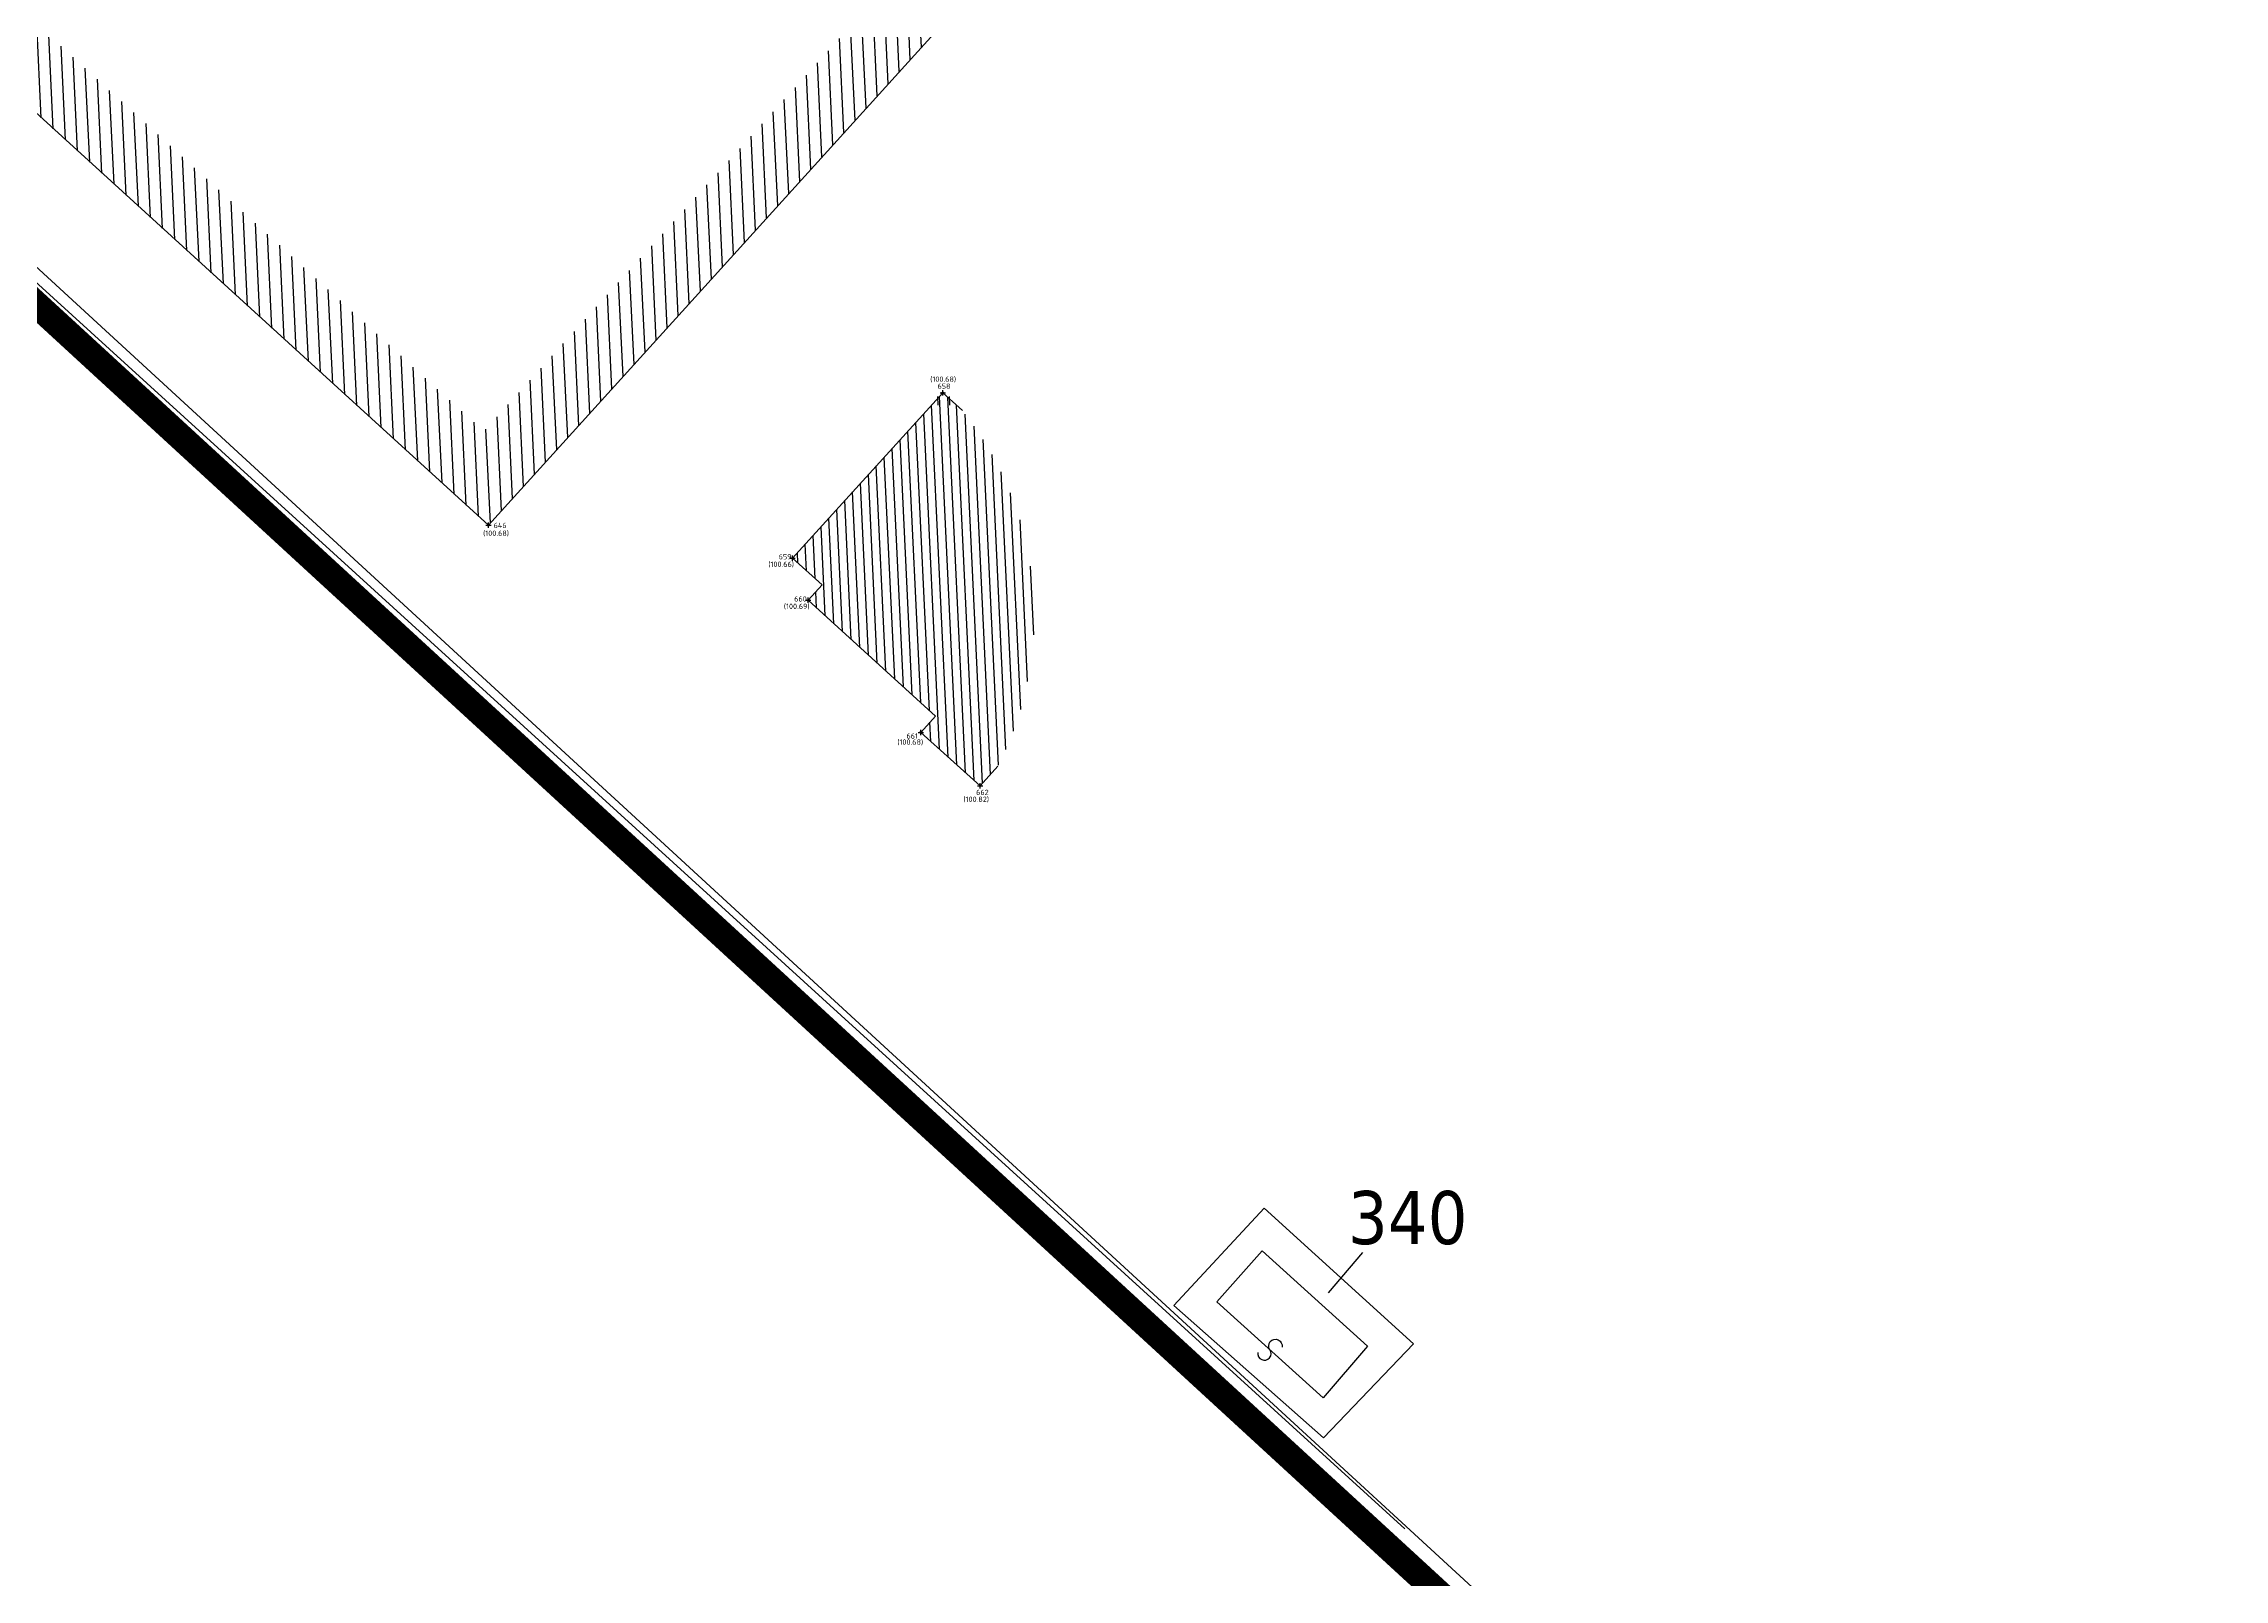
# Model space of a CAD drawing. Extents: x 9555 to 11275, y -8412 to -6382.
# Drawn here: x 10008.2 to 10172.5, y -8265.3 to -8149.5 of the extents above; entities that cross this region are included whole.
import ezdxf

# ---------------------------------------------------------------- set-up
doc = ezdxf.new("R2010")
doc.units = 0
doc.header["$MEASUREMENT"] = 0
doc.header["$XCLIPFRAME"] = 2
doc.header["$PDMODE"] = 33
doc.header["$PDSIZE"] = 0.12
doc.linetypes.add('DASHEDX2', pattern=[1.5, 1, -0.5])
doc.layers.get('0').update_dxf_attribs({"color": 53, "lineweight": 50})
for name, color, linetype in [('02_CAT', 7, 'Continuous'), ('Fgl-Cat_Txt-DivisioneAllegati', 161, 'DASHEDX2'), ('GEI-Nome_P', 6, 'Continuous'), ('GEI-Punti', 7, 'Continuous'), ('Gei-Punti_3D', 3, 'Continuous'), ('GEI-Quote_P', 3, 'Continuous'), ('GEI-Simboli', 6, 'Continuous'), ('Immagine', 181, 'Continuous'), ('Ril-Fabbr_Retino', 8, 'Continuous'), ('Ril-Muro', 6, 'Continuous')]:
    doc.layers.add(name, color=color, linetype=linetype)
doc.layers.add('Fgl.957E_Estratto', color=5, linetype='Continuous', lineweight=30)
doc.layers.add('Ril-Fabbr', color=9, linetype='Continuous', lineweight=30)
doc.styles.get("Standard").update_dxf_attribs({"font": 'isocp.shx'})
doc.styles.add('Tahoma', font='tahoma.ttf')
picture_1 = doc.add_image_def('image2.png', size_in_pixel=(4950, 3510))

# ---------------------------------------------------------------- blocks, each defined once
blk = doc.blocks.new('-Fgl. 957E Estratto Foglio Intero_PostFR2')
at = {"layer": 'Immagine'}
image = blk.add_image(picture_1, insert=(9917.28, -8422.51), size_in_units=(838.18, 594.35), rotation=0.00109, dxfattribs=at)
image.set_boundary_path([(308.76, 193.63), (4680.16, 3410.46)])
image.dxf.flags = 15
blk = doc.blocks.new('- Fogli_Unione (Estratti_20043_SpostatoComeAll.957E_SuRIL_PostFR1-FR2-FR3 (2021-02-08)')
blk.add_blockref('-Fgl. 957E Estratto Foglio Intero_PostFR2', (0, 0))
blk = doc.blocks.new('2493-1_PostFRAZ')
at = {"layer": 'Fgl-Cat_Txt-DivisioneAllegati', "const_width": 2}
blk.add_lwpolyline([(9987.5, -8150.66), (10201.9, -8347.73), (10255.31, -8396.35), (10408.58, -8288.55), (10406.94, -8286.15), (10412.81, -8282.09), (10414.5, -8284.43), (10494.27, -8229.65), (10492.47, -8227.05), (10499.26, -8222.64), (10501.07, -8224.78), (10580.41, -8169.76), (10702.69, -8099.8)], dxfattribs=at)
at = {"layer": 'Fgl.957E_Estratto'}
blk.add_line((10105.03, -8243.67), (10107.62, -8240.63), dxfattribs=at)
blk.add_lwpolyline([(10195.69, -7953.18), (10135.98, -8006.38), (10055.54, -8077.7), (9990.36, -8150.49), (10203.25, -8346.25), (10255.47, -8393.79), (10405.81, -8288.05), (10404.16, -8285.64), (10413.29, -8279.33), (10414.98, -8281.68), (10491.48, -8229.14), (10489.66, -8226.5), (10499.65, -8220), (10501.42, -8222.1), (10579.34, -8168.07), (10701.6, -8098.12)], dxfattribs=at)
for points in [[(10093.37, -8244.63), (10100.17, -8237.3), (10111.44, -8247.51), (10104.65, -8254.61)], [(10096.62, -8244.35), (10100.02, -8240.51), (10107.95, -8247.7), (10104.61, -8251.59)]]:
    blk.add_lwpolyline(points, close=True, dxfattribs=at)
blk.add_lwpolyline([(10099.71, -8248.17, 1.496606), (10100.61, -8247.97, -1.496606), (10101.52, -8247.76)], format="xyb", dxfattribs=at)
at = {"layer": '02_CAT'}
blk.add_blockref('- Fogli_Unione (Estratti_20043_SpostatoComeAll.957E_SuRIL_PostFR1-FR2-FR3 (2021-02-08)', (2.4, 6.76), dxfattribs=at)
at = {"layer": 'Fgl.957E_Estratto', "style": 'Tahoma'}
blk.add_text('340', height=4, dxfattribs=at).set_placement((10106.49, -8240))

msp = doc.modelspace()

# ---------------------------------------------------------------- hatches: boundary and pattern name
at = {"layer": 'Ril-Fabbr_Retino'}
h = msp.add_hatch(dxfattribs=at)
h.set_pattern_fill('ANSI31', color=256, scale=7, angle=47.7, style=2)
h.paths.add_polyline_path([(10084.04, -8139.09), (10042.29, -8101.03), (10036.3, -8107.57), (10076.99, -8139.42), (10041.38, -8178.75), (10003.26, -8144.02), (9999.9, -8147.72), (10041.72, -8185.83)])
h.paths.add_polyline_path([(10000.37, -8147.89), (10000.63, -8147.89), (10000.63, -8147.35), (10000.37, -8147.35)], flags=16)
h.paths.add_polyline_path([(10075.51, -8176.78), (10077.09, -8176.78), (10077.09, -8176.12), (10075.51, -8176.12)], flags=17)
h = msp.add_hatch(dxfattribs=at)
h.set_pattern_fill('ANSI31', color=256, scale=5, angle=47.7, style=2)
h.paths.add_polyline_path([(10077.44, -8177.19), (10075.96, -8175.85), (10064.64, -8188.3), (10066.86, -8190.32), (10065.81, -8191.48), (10075.41, -8200.21), (10074.3, -8201.44), (10078.77, -8205.47), (10080.11, -8203.99, 0.295245)])
h.paths.add_polyline_path([(10081.45, -8189.02), (10081.45, -8193.9), (10071.7, -8193.9), (10071.7, -8189.02)], flags=16)
h.paths.add_polyline_path([(10074.77, -8201.61), (10075.03, -8201.61), (10075.03, -8201.07), (10074.77, -8201.07)], flags=24)
h.paths.add_polyline_path([(10066.28, -8191.65), (10066.54, -8191.65), (10066.54, -8191.11), (10066.28, -8191.11)], flags=24)
h.paths.add_polyline_path([(10065.11, -8188.47), (10065.37, -8188.47), (10065.37, -8187.93), (10065.11, -8187.93)], flags=24)
h.paths.add_polyline_path([(10075.51, -8176.78), (10077.09, -8176.78), (10077.09, -8176.12), (10075.51, -8176.12)], flags=24)
h = msp.add_hatch(dxfattribs=at)
h.set_pattern_fill('ANSI31', color=256, style=2)
h.paths.add_polyline_path([(10041.27, -8185.6), (10042.26, -8185.6), (10042.26, -8185.04), (10041.27, -8185.04)], flags=25)
h = msp.add_hatch(dxfattribs=at)
h.set_pattern_fill('ANSI31', color=256, style=2)
h.paths.add_polyline_path([(10064.19, -8189.23), (10065.77, -8189.23), (10065.77, -8188.57), (10064.19, -8188.57)], flags=9)
h = msp.add_hatch(dxfattribs=at)
h.set_pattern_fill('ANSI31', color=256, style=2)
h.paths.add_polyline_path([(10066.28, -8191.65), (10066.54, -8191.65), (10066.54, -8191.11), (10066.28, -8191.11)], flags=24)
h.paths.add_polyline_path([(10065.35, -8191.25), (10066.28, -8191.25), (10066.28, -8190.69), (10065.35, -8190.69)], flags=25)
h = msp.add_hatch(dxfattribs=at)
h.set_pattern_fill('ANSI31', color=256, style=2)
h.paths.add_polyline_path([(10065.36, -8192.41), (10066.94, -8192.41), (10066.94, -8191.75), (10065.36, -8191.75)], flags=25)

# ---------------------------------------------------------------- linework, layer by layer
at = {"layer": 'GEI-Punti'}
for p in [(10075.96, -8175.85), (10041.72, -8185.83), (10064.64, -8188.3), (10065.81, -8191.48), (10074.3, -8201.44), (10078.77, -8205.47)]:
    msp.add_point(p, dxfattribs=at)
at = {"layer": 'Gei-Punti_3D'}
for p in [(10075.96, -8175.85, 100.68), (10041.72, -8185.83, 100.68), (10064.64, -8188.3, 100.66), (10065.81, -8191.48, 100.69), (10074.3, -8201.44, 100.68), (10078.77, -8205.47, 100.82)]:
    msp.add_point(p, dxfattribs=at)
at = {"layer": 'GEI-Simboli'}
for p, q in [((10075.76, -8175.85), (10076.16, -8175.85)), ((10075.96, -8176.05), (10075.96, -8175.65)), ((10041.52, -8185.83), (10041.92, -8185.83)), ((10041.72, -8186.03), (10041.72, -8185.63)), ((10064.44, -8188.3), (10064.84, -8188.3)), ((10064.64, -8188.5), (10064.64, -8188.1)), ((10065.61, -8191.48), (10066.01, -8191.48)), ((10065.81, -8191.68), (10065.81, -8191.28)), ((10074.1, -8201.44), (10074.5, -8201.44)), ((10074.3, -8201.64), (10074.3, -8201.24)), ((10078.57, -8205.47), (10078.97, -8205.47)), ((10078.77, -8205.67), (10078.77, -8205.27))]:
    msp.add_line(p, q, dxfattribs=at)
at = {"layer": 'Ril-Fabbr'}
msp.add_lwpolyline([(10003.26, -8144.02), (9999.9, -8147.72), (10041.72, -8185.83), (10084.04, -8139.09), (10042.29, -8101.03), (10036.3, -8107.57)], dxfattribs=at)
at = {"layer": 'Ril-Fabbr_Retino'}
msp.add_lwpolyline([(10077.44, -8177.19), (10075.96, -8175.85), (10064.64, -8188.3), (10066.86, -8190.32), (10065.81, -8191.48), (10075.41, -8200.21), (10074.3, -8201.44), (10078.77, -8205.47), (10080.11, -8203.99)], dxfattribs=at)
at = {"layer": 'Ril-Muro', "color": 7}
msp.add_line((9992.03, -8153.33), (10110.77, -8261.47), dxfattribs=at)

# ---------------------------------------------------------------- block references
at = {"layer": '02_CAT'}
msp.add_blockref('2493-1_PostFRAZ', (0, 0), dxfattribs=at)

# ---------------------------------------------------------------- texts
at = {"layer": 'GEI-Nome_P'}
for s, p in [('658', (10075.56, -8175.55)), ('646', (10042.11, -8186.04)), ('659', (10063.59, -8188.4)), ('660', (10064.76, -8191.58)), ('661', (10073.22, -8201.91)), ('662', (10078.47, -8206.16))]:
    msp.add_text(s, height=0.4, dxfattribs=at).set_placement(p)
at = {"layer": 'GEI-Quote_P'}
for s, p in [('(100.68)', (10075.01, -8175.02)), ('(100.68)', (10041.32, -8186.63)), ('(100.66)', (10062.81, -8188.97)), ('(100.69)', (10063.98, -8192.14)), ('(100.68)', (10072.53, -8202.37)), ('(100.82)', (10077.51, -8206.68))]:
    msp.add_text(s, height=0.4, dxfattribs=at).set_placement(p)

doc.saveas('drawing.dxf')
